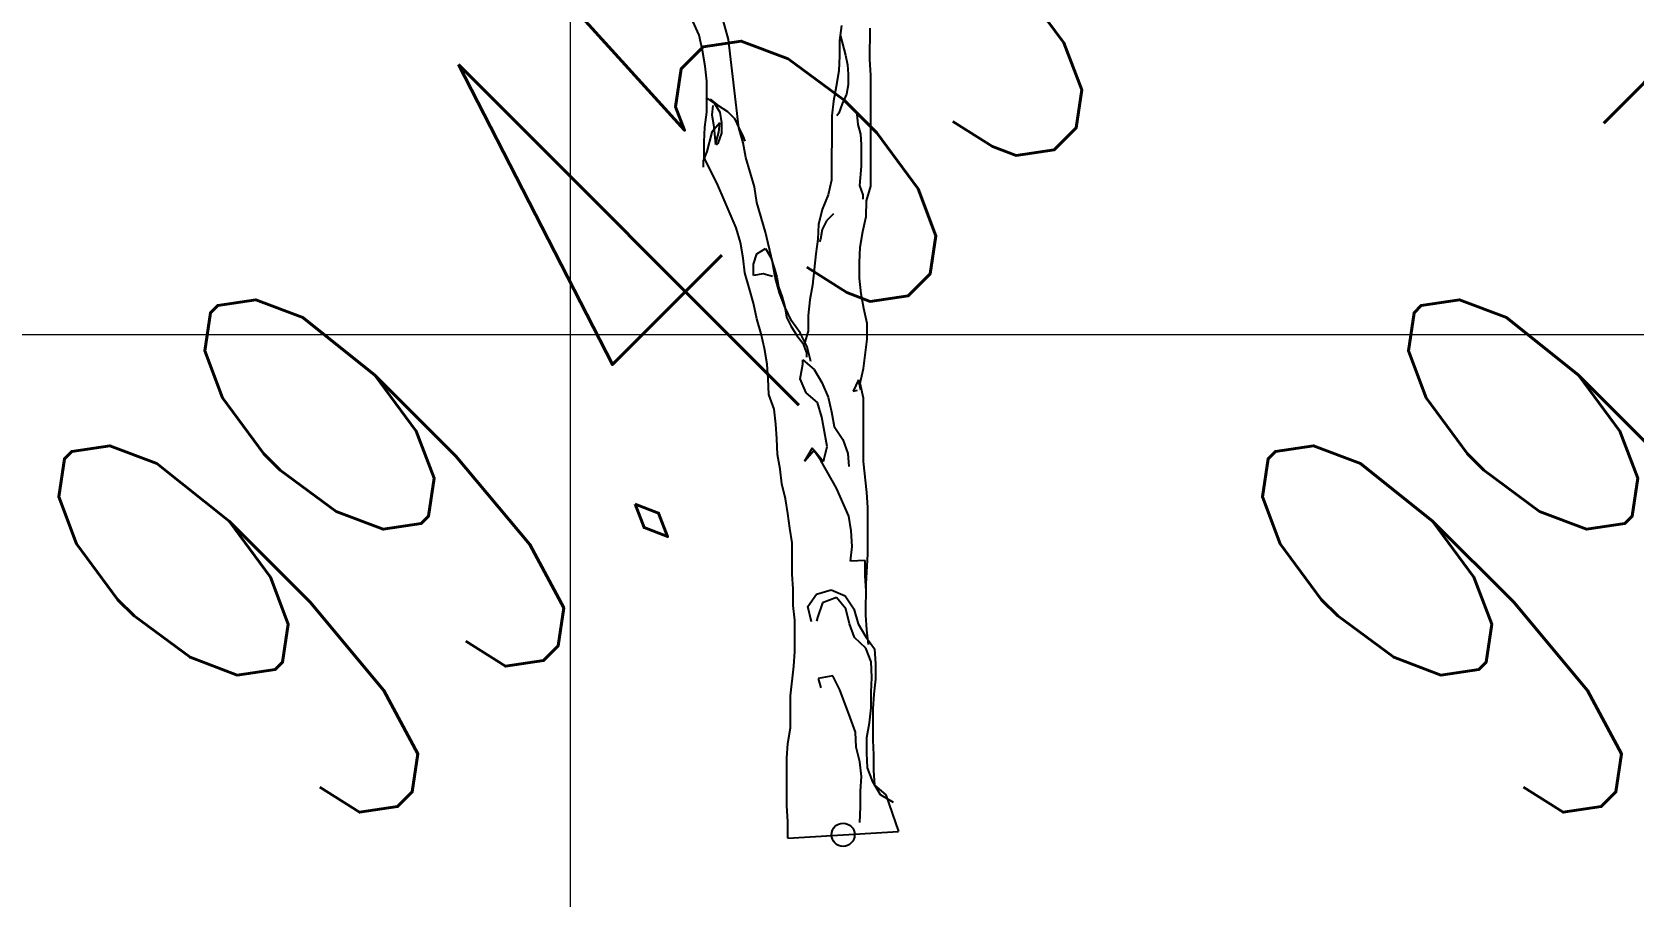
# Model space of a CAD drawing. Header units: millimetres. Extents: x 684983 to 685377, y 990360 to 990509.
# Drawn here: x 685001.119 to 685003.781, y 990429.105 to 990430.541 of the extents above; entities that cross this region are included whole.
import ezdxf

# ---------------------------------------------------------------- set-up
doc = ezdxf.new("R2010")
doc.units = ezdxf.units.MM
doc.layers.add('grid', color=8, linetype='Continuous', lineweight=9)
doc.layers.add('GRID LEVELS', color=7, linetype='Continuous', lineweight=13)
doc.layers.add('TEAK', color=7, linetype='Continuous')
doc.styles.get("Standard").update_dxf_attribs({"font": 'RomanS'})

# ---------------------------------------------------------------- blocks, each defined once
blk = doc.blocks.new('A$C25655A80')
for p, q in [((-0.178, 0.8721), (-0.1847, 0.8875)), ((-0.1453, 0.8672), (-0.1549, 0.9018)), ((-0.1742, 0.8548), (-0.178, 0.8721)), ((-0.0203, 0.8825), (-0.0223, 0.8662)), ((-0.0213, 0.871), (-0.0156, 0.8498)), ((0.0113, 0.845), (0.0114, 0.8796)), ((-0.1713, 0.8375), (-0.1742, 0.8548)), ((-0.1339, 0.7692), (-0.1453, 0.8672)), ((-0.0223, 0.8662), (-0.0223, 0.8489)), ((-0.1694, 0.8211), (-0.1713, 0.8375)), ((-0.0223, 0.8489), (-0.0233, 0.8325)), ((-0.0156, 0.8498), (-0.0137, 0.8392)), ((-0.0137, 0.8392), (-0.0127, 0.8287)), ((0.0123, 0.8277), (0.0113, 0.845)), ((-0.1694, 0.7865), (-0.1694, 0.8211)), ((-0.0233, 0.8325), (-0.0262, 0.8152)), ((-0.0127, 0.8171), (-0.0146, 0.8065)), ((-0.0127, 0.8287), (-0.0127, 0.8171)), ((0.0122, 0.7046), (0.0123, 0.8277)), ((-0.1704, 0.8028), (-0.1608, 0.7961)), ((-0.1656, 0.8009), (-0.1569, 0.7942)), ((-0.0291, 0.7989), (-0.031, 0.7825)), ((-0.0262, 0.8152), (-0.0291, 0.7989)), ((-0.0146, 0.8065), (-0.0195, 0.796)), ((-0.1714, 0.7702), (-0.1694, 0.7865)), ((-0.1627, 0.7942), (-0.1637, 0.7836)), ((-0.1637, 0.7836), (-0.1618, 0.773)), ((-0.1608, 0.7961), (-0.155, 0.7865)), ((-0.1569, 0.7942), (-0.1464, 0.7874)), ((-0.155, 0.7865), (-0.1531, 0.7749)), ((-0.1464, 0.7874), (-0.1387, 0.7797)), ((-0.031, 0.7825), (-0.0311, 0.7114)), ((-0.0233, 0.7854), (-0.0252, 0.7825)), ((-0.0195, 0.796), (-0.0233, 0.7854)), ((-0.0031, 0.7844), (-0.0022, 0.7729)), ((-0.1723, 0.7538), (-0.1714, 0.7702)), ((-0.1637, 0.7644), (-0.1695, 0.7432)), ((-0.155, 0.775), (-0.1637, 0.7644)), ((-0.1618, 0.773), (-0.1608, 0.7625)), ((-0.1599, 0.7509), (-0.156, 0.7644)), ((-0.1531, 0.7634), (-0.157, 0.7519)), ((-0.156, 0.7644), (-0.155, 0.775)), ((-0.1531, 0.7749), (-0.1531, 0.7634)), ((-0.1387, 0.7797), (-0.1339, 0.7692)), ((-0.1291, 0.7528), (-0.1339, 0.7692)), ((-0.1339, 0.7692), (-0.1291, 0.7595)), ((-0.0022, 0.7729), (0.0007, 0.7623)), ((-0.1724, 0.7365), (-0.1723, 0.7538)), ((-0.1608, 0.7625), (-0.1599, 0.7509)), ((-0.157, 0.7519), (-0.1589, 0.75)), ((-0.1291, 0.7595), (-0.1272, 0.7547)), ((-0.1262, 0.7365), (-0.1291, 0.7528)), ((0.0007, 0.7623), (0.0016, 0.7508)), ((0.0016, 0.7508), (0.0016, 0.7267)), ((-0.1695, 0.7432), (-0.1733, 0.7327)), ((-0.1733, 0.7327), (-0.1733, 0.7259)), ((-0.157, 0.7057), (-0.1724, 0.7365)), ((-0.1166, 0.7038), (-0.1262, 0.7365)), ((-0.0311, 0.7114), (-0.0349, 0.6951)), ((0.0016, 0.7267), (-0.0003, 0.7056)), ((-0.1503, 0.6894), (-0.157, 0.7057)), ((-0.1138, 0.6865), (-0.1166, 0.7038)), ((-0.0349, 0.6951), (-0.0417, 0.6787)), ((-0.0003, 0.7056), (0.0035, 0.695)), ((0.0035, 0.695), (0.0035, 0.6902)), ((0.0074, 0.6883), (0.0122, 0.7046)), ((-0.1369, 0.6586), (-0.1503, 0.6894)), ((-0.1042, 0.6538), (-0.1138, 0.6865)), ((-0.0417, 0.6787), (-0.0455, 0.6624)), ((0.0073, 0.671), (0.0074, 0.6883)), ((-0.1321, 0.6423), (-0.1369, 0.6586)), ((-0.0455, 0.6624), (-0.0465, 0.646)), ((-0.0417, 0.6566), (-0.0436, 0.646)), ((-0.0369, 0.6662), (-0.0417, 0.6566)), ((-0.0292, 0.6739), (-0.0369, 0.6662)), ((0.0035, 0.6546), (0.0073, 0.671)), ((-0.1292, 0.625), (-0.1321, 0.6423)), ((-0.0965, 0.6211), (-0.1042, 0.6538)), ((-0.0465, 0.646), (-0.0485, 0.6297)), ((-0.0436, 0.646), (-0.0446, 0.6432)), ((0.0006, 0.6373), (0.0035, 0.6546)), ((-0.1273, 0.6086), (-0.1292, 0.625)), ((-0.1177, 0.6182), (-0.1138, 0.6298)), ((-0.1138, 0.6298), (-0.1042, 0.6355)), ((-0.1042, 0.6355), (-0.0984, 0.6259)), ((-0.0984, 0.6259), (-0.0946, 0.6144)), ((-0.0485, 0.6297), (-0.0523, 0.5951)), ((-0.0004, 0.62), (0.0006, 0.6373)), ((-0.1225, 0.5923), (-0.1273, 0.6086)), ((-0.1177, 0.6057), (-0.1177, 0.6182)), ((-0.1071, 0.6076), (-0.1177, 0.6057)), ((-0.0965, 0.6047), (-0.1071, 0.6076)), ((-0.0937, 0.6038), (-0.0965, 0.6211)), ((-0.0946, 0.6144), (-0.0917, 0.6038)), ((-0.0889, 0.5865), (-0.0937, 0.6038)), ((-0.0917, 0.6038), (-0.0898, 0.5932)), ((-0.0004, 0.6027), (-0.0004, 0.62)), ((-0.1177, 0.575), (-0.1225, 0.5923)), ((-0.0898, 0.5932), (-0.086, 0.5817)), ((-0.0831, 0.5711), (-0.0889, 0.5865)), ((-0.0523, 0.5951), (-0.0552, 0.5788)), ((0.0015, 0.5854), (-0.0004, 0.6027)), ((-0.1139, 0.5577), (-0.1177, 0.575)), ((-0.086, 0.5817), (-0.0831, 0.5711)), ((-0.0754, 0.5557), (-0.0831, 0.5711)), ((-0.0831, 0.5711), (-0.0812, 0.5596)), ((-0.0552, 0.5788), (-0.0572, 0.5615)), ((0.0044, 0.5691), (0.0015, 0.5854)), ((0.0082, 0.5527), (0.0044, 0.5691)), ((-0.1091, 0.5413), (-0.1139, 0.5577)), ((-0.0812, 0.5596), (-0.0764, 0.5499)), ((-0.0658, 0.5422), (-0.0754, 0.5557)), ((-0.0572, 0.5615), (-0.0572, 0.5441)), ((0.0082, 0.5354), (0.0082, 0.5527)), ((-0.1053, 0.525), (-0.1091, 0.5413)), ((-0.0764, 0.5499), (-0.0697, 0.5394)), ((-0.0697, 0.5394), (-0.063, 0.5307)), ((-0.0582, 0.5268), (-0.0658, 0.5422)), ((-0.0572, 0.5441), (-0.061, 0.5307)), ((0.0043, 0.5028), (0.0082, 0.5354)), ((-0.1024, 0.5077), (-0.1053, 0.525)), ((-0.063, 0.5307), (-0.0591, 0.5201)), ((-0.0591, 0.5201), (-0.0591, 0.5153)), ((-0.0543, 0.5105), (-0.0582, 0.5268)), ((-0.1014, 0.4913), (-0.1024, 0.5077)), ((-0.0659, 0.4913), (-0.063, 0.5076)), ((-0.063, 0.5124), (-0.0505, 0.5018)), ((-0.063, 0.5076), (-0.063, 0.5124)), ((-0.0505, 0.5018), (-0.0419, 0.4874)), ((0.0004, 0.4864), (0.0043, 0.5028)), ((-0.1005, 0.474), (-0.1014, 0.4913)), ((-0.0592, 0.4759), (-0.0659, 0.4913)), ((-0.0419, 0.4874), (-0.0351, 0.4711)), ((-0.0015, 0.4903), (-0.0073, 0.4778)), ((0.0014, 0.4787), (-0.0015, 0.4903)), ((0.0043, 0.4701), (0.0004, 0.4864)), ((-0.0947, 0.4577), (-0.1005, 0.474)), ((-0.0467, 0.4653), (-0.0592, 0.4759)), ((-0.0419, 0.449), (-0.0467, 0.4653)), ((-0.0351, 0.4711), (-0.0313, 0.4547)), ((-0.0073, 0.4778), (-0.0024, 0.4787)), ((0.0042, 0.3999), (0.0043, 0.4701)), ((-0.0928, 0.4413), (-0.0947, 0.4577)), ((-0.0361, 0.4163), (-0.0419, 0.449)), ((-0.0313, 0.4547), (-0.0284, 0.4384)), ((-0.0919, 0.425), (-0.0928, 0.4413)), ((-0.0284, 0.4384), (-0.0188, 0.424)), ((-0.091, 0.4077), (-0.0919, 0.425)), ((-0.0525, 0.4144), (-0.0612, 0.4)), ((-0.0612, 0.4), (-0.0506, 0.4124)), ((-0.0429, 0.4009), (-0.0525, 0.4144)), ((-0.0506, 0.4124), (-0.04, 0.3999)), ((-0.04, 0.3999), (-0.0361, 0.4163)), ((-0.0188, 0.424), (-0.0131, 0.4086)), ((-0.0131, 0.4086), (-0.0121, 0.3941)), ((-0.0881, 0.3913), (-0.091, 0.4077)), ((-0.0862, 0.375), (-0.0881, 0.3913)), ((-0.0256, 0.3701), (-0.0429, 0.4009)), ((0.008, 0.3653), (0.0042, 0.3999)), ((-0.0823, 0.3586), (-0.0862, 0.375)), ((-0.0795, 0.3423), (-0.0823, 0.3586)), ((-0.0122, 0.3394), (-0.0256, 0.3701)), ((0.009, 0.3489), (0.008, 0.3653)), ((-0.0776, 0.326), (-0.0795, 0.3423)), ((-0.0093, 0.323), (-0.0122, 0.3394)), ((0.0089, 0.297), (0.009, 0.3489)), ((-0.0747, 0.3096), (-0.0776, 0.326)), ((-0.0084, 0.3057), (-0.0093, 0.323)), ((-0.0747, 0.275), (-0.0747, 0.3096)), ((-0.0103, 0.2894), (-0.0084, 0.3057)), ((0.006, 0.2903), (-0.0103, 0.2894)), ((0.006, 0.273), (0.006, 0.2903)), ((0.007, 0.2644), (0.0089, 0.297)), ((-0.0738, 0.2587), (-0.0747, 0.275)), ((0.007, 0.2567), (0.006, 0.273)), ((-0.0738, 0.2404), (-0.0738, 0.2587)), ((-0.0575, 0.2394), (-0.0478, 0.2529)), ((-0.0478, 0.2529), (-0.0315, 0.2577)), ((-0.0257, 0.249), (-0.0411, 0.2432)), ((-0.0315, 0.2577), (-0.0161, 0.2509)), ((-0.0152, 0.2365), (-0.0257, 0.249)), ((-0.0161, 0.2509), (-0.0065, 0.2365)), ((0.0069, 0.2297), (0.007, 0.2644)), ((-0.0719, 0.224), (-0.0738, 0.2404)), ((-0.0536, 0.2221), (-0.0575, 0.2394)), ((-0.0411, 0.2432), (-0.0469, 0.2269)), ((-0.0113, 0.2201), (-0.0152, 0.2365)), ((-0.0065, 0.2365), (-0.0017, 0.2201)), ((-0.0719, 0.1894), (-0.0719, 0.224)), ((-0.0469, 0.2269), (-0.0479, 0.2231)), ((-0.0056, 0.2048), (-0.0113, 0.2201)), ((-0.0017, 0.2201), (0.0069, 0.2057)), ((0.0079, 0.2134), (0.0069, 0.2297)), ((0.0098, 0.1971), (0.0079, 0.2134)), ((0.0069, 0.1932), (-0.0056, 0.2048)), ((0.0069, 0.2057), (0.0165, 0.1922)), ((-0.0729, 0.1731), (-0.0719, 0.1894)), ((0.0127, 0.1778), (0.0069, 0.1932)), ((0.0136, 0.1605), (0.0127, 0.1778)), ((0.0165, 0.1922), (0.0175, 0.1759)), ((-0.0768, 0.1404), (-0.0729, 0.1731)), ((-0.0297, 0.1625), (-0.046, 0.1596)), ((-0.022, 0.1471), (-0.0297, 0.1625)), ((0.0126, 0.1442), (0.0136, 0.1605)), ((0.0175, 0.1759), (0.0174, 0.1586)), ((-0.046, 0.1596), (-0.0431, 0.149)), ((-0.0105, 0.1163), (-0.022, 0.1471)), ((0.0126, 0.1269), (0.0126, 0.1442)), ((0.0155, 0.1423), (0.0145, 0.1259)), ((0.0174, 0.1586), (0.0155, 0.1423)), ((-0.0768, 0.1049), (-0.0768, 0.1404)), ((0.0107, 0.1105), (0.0126, 0.1269)), ((0.0145, 0.1259), (0.0145, 0.0913)), ((-0.0047, 0.1), (-0.0105, 0.1163)), ((0.0078, 0.0942), (0.0107, 0.1105)), ((-0.0797, 0.0876), (-0.0768, 0.1049)), ((-0.0038, 0.0836), (-0.0047, 0.1)), ((0.0078, 0.0769), (0.0078, 0.0942)), ((0.0145, 0.0913), (0.0154, 0.075)), ((-0.0807, 0.0712), (-0.0797, 0.0876)), ((-0.0807, 0.0183), (-0.0807, 0.0712)), ((0.0001, 0.0673), (-0.0038, 0.0836)), ((0.0087, 0.0606), (0.0078, 0.0769)), ((0.0154, 0.075), (0.0154, 0.0577)), ((0.002, 0.0509), (0.0001, 0.0673)), ((0.0145, 0.0452), (0.0087, 0.0606)), ((0.0154, 0.0577), (0.0164, 0.0413)), ((0.001, 0.0346), (0.002, 0.0509)), ((0.0231, 0.0307), (0.0145, 0.0452)), ((0.0164, 0.0413), (0.0289, 0.0307)), ((-0.0798, 0.001), (-0.0807, 0.0183)), ((0.001, 0.0173), (0.001, 0.0346)), ((0.0375, 0.0221), (0.0231, 0.0307)), ((0.0289, 0.0307), (0.043, -0.0101)), ((-0.0798, -0.0172), (-0.0798, 0.001)), ((0, 0), (0.001, 0.0173))]:
    blk.add_line(p, q)
blk = doc.blocks.new('TR')
blk.add_line((-0.0606, -0.0024, 1.3453), (0.0622, 0.0048, 1.3453))
blk.add_circle((0.0008, 0.0012, 1.3453), 0.0128)
blk.add_blockref('A$C25655A80', (0.0192, 0.0148, 1.3453))

msp = doc.modelspace()

# ---------------------------------------------------------------- linework, layer by layer
at = {"layer": 'grid'}
for p, q in [((685002.0136, 990509.1548), (685002.0136, 990377.9235)), ((685085.1957, 990430.0381), (684982.7636, 990430.0381))]:
    msp.add_line(p, q, dxfattribs=at)

# ---------------------------------------------------------------- block references
at = {"layer": 'TEAK', "xscale": 1.5, "yscale": 1.5, "zscale": 1.5}
msp.add_blockref('TR', (685002.466, 990429.206, 99.475), dxfattribs=at)

# ---------------------------------------------------------------- texts
at = {"layer": 'GRID LEVELS', "width": 0.5}
for s, p in [('99.453', (685001.63, 990429.1578, 99.4529)), ('99.356', (685003.63, 990429.1578, 99.3563))]:
    msp.add_text(s, height=0.8, rotation=45, dxfattribs=at).set_placement(p)

doc.saveas('drawing.dxf')
